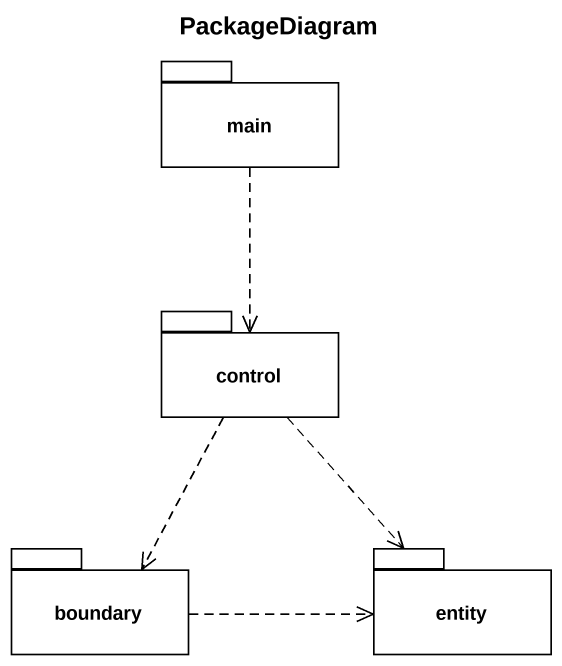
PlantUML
@startuml
title PackageDiagram
package main {
}
package "control" as control_ {
}
package "boundary" as boundary_ {
}
package "entity" as entity_ {
}
main ..> control_
control_ ..> boundary_
control_ ..> entity_
boundary_ .right.> entity_
@enduml
